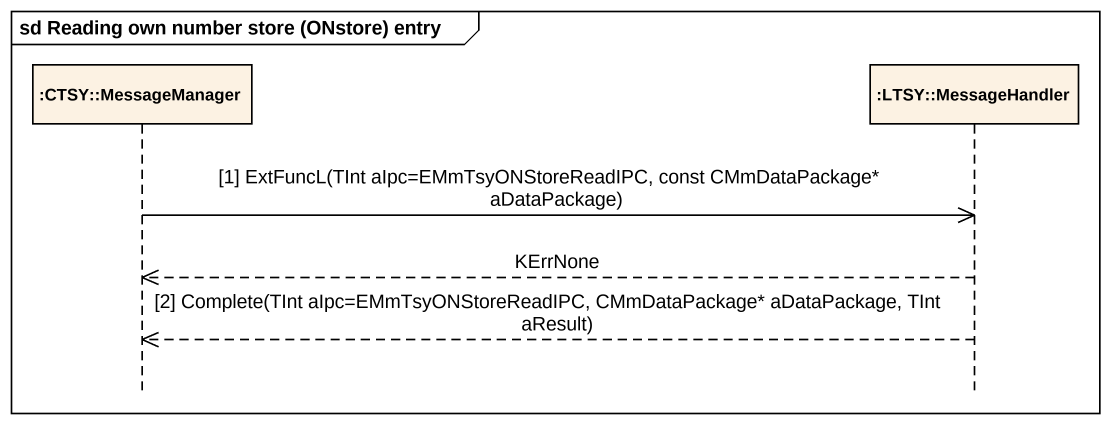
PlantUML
@startuml
mainframe sd Reading own number store (ONstore) entry
hide footbox
participant ":CTSY::MessageManager" as CTSY_MessageManager
participant ":LTSY::MessageHandler" as LTSY_MessageHandler

CTSY_MessageManager ->> LTSY_MessageHandler : [1] ExtFuncL(TInt aIpc=EMmTsyONStoreReadIPC, const CMmDataPackage* aDataPackage)
LTSY_MessageHandler -->> CTSY_MessageManager : KErrNone
LTSY_MessageHandler -->> CTSY_MessageManager : [2] Complete(TInt aIpc=EMmTsyONStoreReadIPC, CMmDataPackage* aDataPackage, TInt aResult)
@enduml
